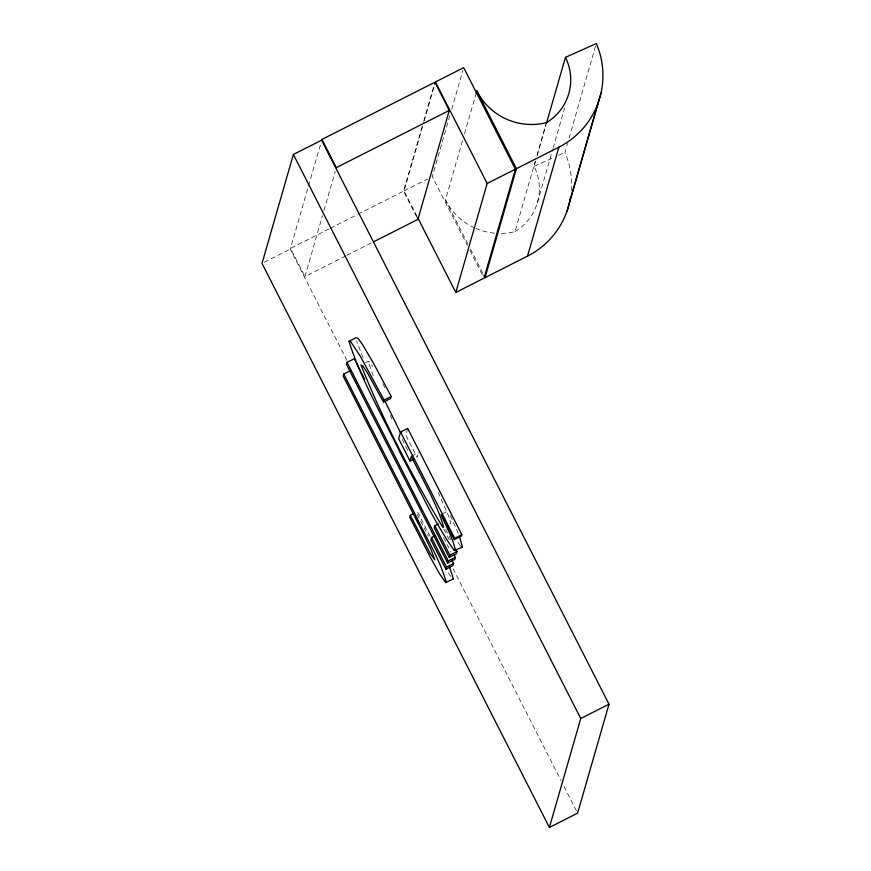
<?xml version="1.0" encoding="UTF-8"?>
<svg xmlns="http://www.w3.org/2000/svg" width="871" height="871" viewBox="0 0 871 871"><rect width="100%" height="100%" fill="white"/><g stroke="black" fill="none" stroke-linecap="round" stroke-linejoin="round"><path stroke-width="0.65" stroke-dasharray="4.36 3.27" d="M407.682 428.39L405.766 435.119L417.133 457.427L418.156 453.824M346.985 360.474L290.25 249.128L321.203 142.017M345.809 255.889L304.948 276.575L322.499 215.616M323.99 210.423L335.193 171.511M416.719 217.021L403.545 191.174L422.217 126.317M423.72 121.134L434.923 82.222M417.002 216.291L404.068 190.912L423.861 122.169M424.231 120.873L435.065 83.257M449.861 115.647L432.31 176.617L467.411 245.502M451.722 109.169L462.926 70.257M467.999 244.163L445.462 199.938L462.643 140.275M464.515 133.786L476.089 93.578M501.435 233.428A61.297 61.144 16.1 0 0 515.033 231.61L535.197 161.571M537.059 155.082L546.4 122.659M515.033 231.61A50.191 50.061 16.1 0 0 534.075 166.339L535.567 161.146M537.059 155.963L546.019 124.825M537.363 202.714L552.682 149.529M553.052 148.233L564.626 108.026M571.332 190.793A80.633 80.426 16.1 0 0 564.931 152.501L567.544 143.421M569.046 138.239L596.297 43.55M329.042 228.899L290.576 248.377L304.948 276.575M330.24 228.289L356.675 214.908M357.883 214.299L403.545 191.174M404.068 190.912L427.607 179.001M264.359 262.236L290.25 249.128M347.006 255.279L372.255 242.497M365.755 362.608L368.128 361.4L369.859 362.249L372.646 366.332M411.384 456.23L418.505 452.626M442.359 513.944L447.095 511.538M534.075 166.339L553.825 157.488M558.757 155.267L564.931 152.501M449.741 523.438L450.808 523.569L449.36 517.766L438.276 492.54M460.53 545.965L456.197 539.911M450.71 576.45L446.986 570.679M382.815 383.85L385.396 388.618M430.143 536.514L417.449 511.756L416.893 513.705L428.38 536.198M470.438 248.943L483.22 274.038M469.872 250.336L482.186 274.507M445.582 529.209L448.587 535.099M449.186 536.286L450.993 539.824M443.764 529.035L449.175 539.639M443.655 537.657L451.058 552.181M453.051 568.654L560.978 780.47M564.06 786.524L576.395 810.727M402.184 439.3L408.194 451.2M390.262 415.445L392.037 419.027M450.351 515.501L458.364 533.618M373.256 375.847L368.128 361.4M362.989 357.578L356.555 340.953M494.565 233.178A61.297 61.144 16.1 0 1 475.762 228.376M474.717 227.908A61.297 61.144 16.1 0 1 445.462 199.938"/><path stroke-width="1.31" d="M350.85 370.415L343.729 374.018L343.152 376.065L421.324 529.622L431.112 549.721L434.814 559.846L430.154 553.401L410.328 515.36L413.888 513.563M364.655 379.342L354.17 358.754L347.05 362.358L346.451 364.448L447.65 563.058L454.76 559.454L455.359 557.353L454.129 554.936M348.966 341.301L356.087 337.698L358.035 338.384L362.663 344.774L374.084 364.328L391.221 396.468L390.633 398.515L383.512 402.119L384.1 400.072L360.54 356.587L350.926 341.987L348.966 341.301C361.541 381.389 383.839 418.026 401.683 455.99C418.875 487.629 433.355 521.163 454.248 550.592L462.468 547.097L459.627 537.015M455.359 550.701C453.094 537.886 445.963 526.509 441.172 514.543L454.335 539.595L461.445 535.992L461.826 534.652L407.682 428.39L400.562 431.994L398.657 438.723L410.012 461.031L413.573 459.224M410.012 461.031L411.384 456.23C422.25 479.714 436.491 502.229 443.698 527.173L442.62 527.042C411.754 475.25 383.196 421.052 361.008 365.003L362.739 365.853L366.92 371.971L383.512 402.119M410.328 515.36L409.773 517.309L430.459 557.451L439.289 573.347L445.669 582.579L453.41 578.899L449.469 566.738M435.043 535.807L431.483 537.603L430.862 539.78L445.876 569.253L452.996 565.649L453.617 563.472L451.82 559.933M438.418 523.939L434.869 525.736L434.248 527.924L449.262 557.396L456.382 553.793L457.003 551.604L455.794 549.253M445.876 569.253L446.496 567.075L431.483 537.603M447.65 563.058L448.249 560.957L347.05 362.358M449.262 557.396L449.882 555.208L434.869 525.736M454.335 539.595L454.706 538.256L400.562 431.994M293.375 154.472L262.008 263.423L549.383 827.45L577.625 813.155L608.992 704.193L321.617 140.177L293.375 154.472L580.75 718.499L549.383 827.45M449.284 110.421L336.315 167.624L321.943 139.414L434.923 82.222L449.284 110.421L417.917 219.372L373.452 241.888M476.089 93.578L476.829 90.987A61.297 61.144 16.1 0 0 546.4 122.659A50.191 50.061 16.1 0 0 565.442 57.377L596.297 43.55A80.633 80.426 16.1 0 1 558.888 147.166L527.521 256.118L485.049 277.62L483.83 275.236M455.794 292.438L487.161 183.487L435.435 81.961L463.677 67.655L515.403 169.181L484.036 278.132L455.794 292.438L417.612 217.5M485.049 277.62L516.416 168.669L476.829 90.987M546.389 123.53L565.442 57.377M566.814 211.74L598.181 102.778M569.634 202.039L601.001 93.077M487.161 183.487L515.403 169.181M516.416 168.669L558.888 147.166M384.1 400.072L391.221 396.468M454.706 538.256L461.826 534.652M449.882 555.208L457.003 551.604M448.249 560.957L455.359 557.353M446.496 567.075L453.617 563.472M580.75 718.499L608.992 704.193M452.789 578.975L453.41 578.899M461.369 546.988L462.468 547.097M343.729 374.018L414.748 513.4C425.179 536.351 439.561 558.115 446.29 582.503M400.714 433.094L385.145 401.564M570.581 197.064A80.633 80.426 16.1 0 1 527.521 256.118"/></g></svg>
